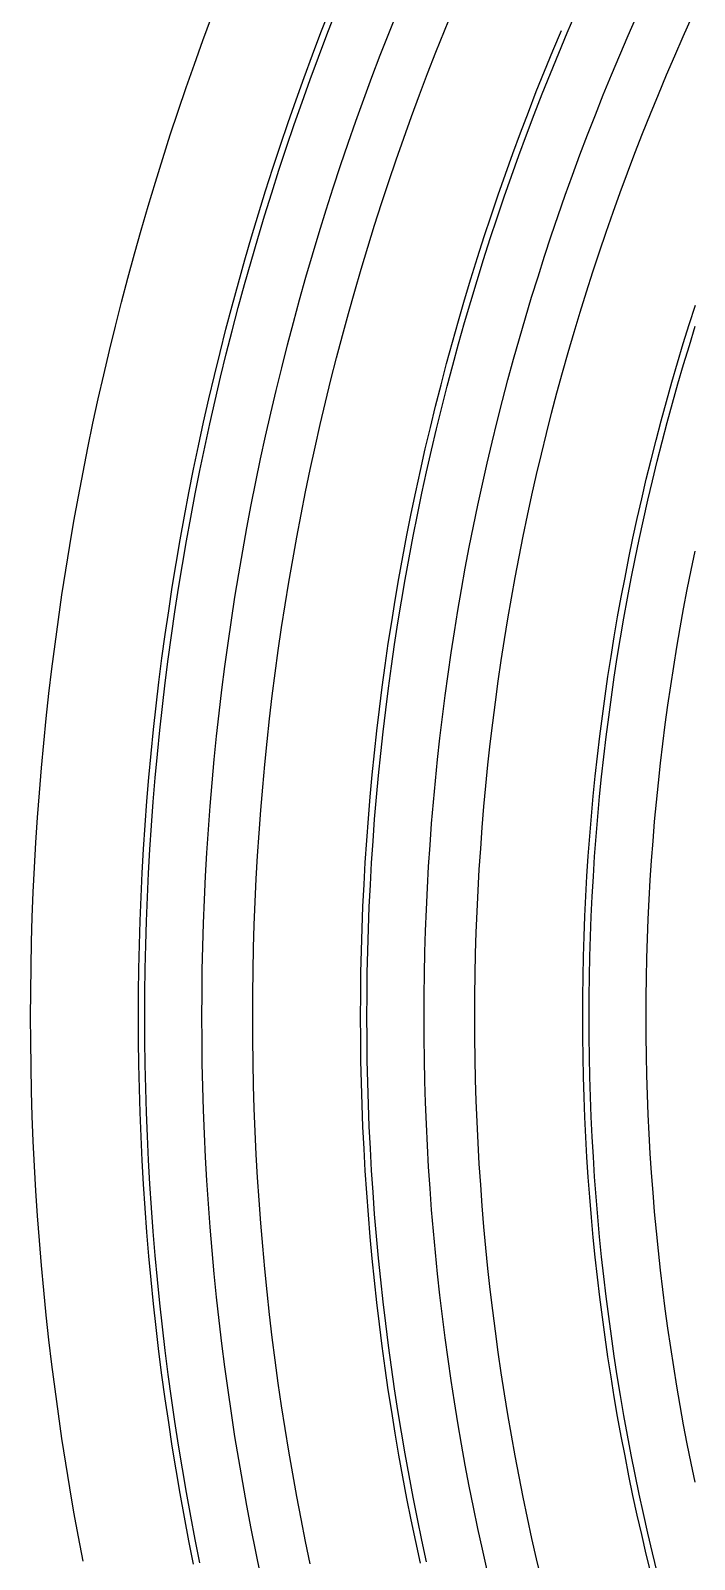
# Model space of a CAD drawing. Header units: metres. Extents: x 10 to 1210, y 10 to 2773.
# Drawn here: x 10 to 114.6, y 1296.4 to 1537.5 of the extents above; entities that cross this region are included whole.
import ezdxf

# ---------------------------------------------------------------- set-up
doc = ezdxf.new("R2010")
doc.units = ezdxf.units.M
for name, color, linetype in [('ACIKLIK', 5, 'Continuous'), ('CAM_SABLON', 4, 'Continuous'), ('DIS_KENAR_V91_Z3', 1, 'Continuous'), ('LAMBA_T4_Z4', 3, 'Continuous')]:
    doc.layers.add(name, color=color, linetype=linetype)

msp = doc.modelspace()

# ---------------------------------------------------------------- linework, layer by layer
at = {"layer": 'ACIKLIK'}
for points in [[(46.24, 1294.05), (45.49, 1297.67), (44.77, 1301.29), (44.08, 1304.91), (43.43, 1308.55), (42.8, 1312.18), (42.21, 1315.83), (41.65, 1319.48), (41.12, 1323.13), (40.62, 1326.79), (40.15, 1330.45), (39.72, 1334.12), (39.32, 1337.78), (38.95, 1341.46), (38.61, 1345.13), (38.3, 1348.81), (38.03, 1352.49), (37.79, 1356.18), (37.58, 1359.86), (37.4, 1363.55), (37.26, 1367.24), (37.15, 1370.93), (37.06, 1374.62), (37.02, 1378.31), (37, 1382), (37.02, 1385.69), (37.06, 1389.38), (37.15, 1393.07), (37.26, 1396.76), (37.4, 1400.45), (37.58, 1404.14), (37.79, 1407.82), (38.03, 1411.51), (38.3, 1415.19), (38.61, 1418.87), (38.95, 1422.54), (39.32, 1426.22), (39.72, 1429.88), (40.15, 1433.55), (40.62, 1437.21), (41.12, 1440.87), (41.65, 1444.52), (42.21, 1448.17), (42.8, 1451.82), (43.43, 1455.45), (44.08, 1459.09), (44.77, 1462.71), (45.49, 1466.33), (46.24, 1469.95), (47.03, 1473.55), (47.84, 1477.15), (48.69, 1480.75), (49.57, 1484.33), (50.47, 1487.91), (51.41, 1491.48), (52.38, 1495.04), (53.39, 1498.59), (54.42, 1502.14), (55.48, 1505.67), (56.58, 1509.2), (57.7, 1512.71), (58.86, 1516.22), (60.05, 1519.72), (61.26, 1523.2), (62.51, 1526.67), (63.79, 1530.14), (65.1, 1533.59), (66.43, 1537.03), (67.8, 1540.46)], [(81.94, 1294.72), (81.2, 1298.02), (80.48, 1301.33), (79.79, 1304.65), (79.13, 1307.97), (78.5, 1311.29), (77.89, 1314.62), (77.32, 1317.96), (76.78, 1321.3), (76.26, 1324.65), (75.78, 1328), (75.32, 1331.36), (74.89, 1334.71), (74.49, 1338.08), (74.13, 1341.44), (73.79, 1344.81), (73.48, 1348.18), (73.2, 1351.56), (72.95, 1354.93), (72.72, 1358.31), (72.53, 1361.69), (72.37, 1365.08), (72.24, 1368.46), (72.13, 1371.84), (72.06, 1375.23), (72.02, 1378.61), (72, 1382), (72.02, 1385.39), (72.06, 1388.77), (72.13, 1392.16), (72.24, 1395.54), (72.37, 1398.92), (72.53, 1402.31), (72.72, 1405.69), (72.95, 1409.07), (73.2, 1412.44), (73.48, 1415.82), (73.79, 1419.19), (74.13, 1422.56), (74.49, 1425.92), (74.89, 1429.29), (75.32, 1432.64), (75.78, 1436), (76.26, 1439.35), (76.78, 1442.7), (77.32, 1446.04), (77.89, 1449.38), (78.5, 1452.71), (79.13, 1456.03), (79.79, 1459.35), (80.48, 1462.67), (81.2, 1465.98), (81.94, 1469.28), (82.72, 1472.58), (83.53, 1475.87), (84.36, 1479.15), (85.22, 1482.42), (86.11, 1485.69), (87.03, 1488.95), (87.98, 1492.2), (88.95, 1495.44), (89.96, 1498.67), (90.99, 1501.9), (92.05, 1505.11), (93.14, 1508.32), (94.26, 1511.52), (95.4, 1514.7), (96.57, 1517.88), (97.77, 1521.05), (99, 1524.2), (100.25, 1527.35), (101.53, 1530.48), (102.84, 1533.6), (104.18, 1536.71), (105.54, 1539.81)], [(114.71, 1308.61), (114.09, 1311.62), (113.49, 1314.64), (112.91, 1317.67), (112.36, 1320.7), (111.84, 1323.74), (111.35, 1326.78), (110.88, 1329.82), (110.44, 1332.87), (110.02, 1335.92), (109.63, 1338.98), (109.27, 1342.04), (108.93, 1345.1), (108.63, 1348.17), (108.34, 1351.23), (108.09, 1354.3), (107.86, 1357.38), (107.66, 1360.45), (107.48, 1363.53), (107.34, 1366.6), (107.22, 1369.68), (107.12, 1372.76), (107.05, 1375.84), (107.01, 1378.92), (107, 1382), (107.01, 1385.08), (107.05, 1388.16), (107.12, 1391.24), (107.22, 1394.32), (107.34, 1397.4), (107.48, 1400.47), (107.66, 1403.55), (107.86, 1406.62), (108.09, 1409.7), (108.34, 1412.77), (108.63, 1415.83), (108.93, 1418.9), (109.27, 1421.96), (109.63, 1425.02), (110.02, 1428.08), (110.44, 1431.13), (110.88, 1434.18), (111.35, 1437.22), (111.84, 1440.26), (112.36, 1443.3), (112.91, 1446.33), (113.49, 1449.36), (114.09, 1452.38), (114.71, 1455.39)]]:
    msp.add_lwpolyline(points, dxfattribs=at)
at = {"layer": 'CAM_SABLON'}
for points in [[(36.67, 1295.87), (35.94, 1299.57), (35.23, 1303.27), (34.56, 1306.98), (33.92, 1310.7), (33.32, 1314.42), (32.75, 1318.15), (32.2, 1321.88), (31.7, 1325.61), (31.22, 1329.35), (30.78, 1333.1), (30.37, 1336.84), (29.99, 1340.59), (29.64, 1344.35), (29.33, 1348.11), (29.05, 1351.87), (28.81, 1355.63), (28.59, 1359.39), (28.41, 1363.16), (28.26, 1366.92), (28.15, 1370.69), (28.07, 1374.46), (28.02, 1378.23), (28, 1382), (28.02, 1385.77), (28.07, 1389.54), (28.15, 1393.31), (28.26, 1397.08), (28.41, 1400.84), (28.59, 1404.61), (28.81, 1408.37), (29.05, 1412.13), (29.33, 1415.89), (29.64, 1419.65), (29.99, 1423.41), (30.37, 1427.16), (30.78, 1430.9), (31.22, 1434.65), (31.7, 1438.39), (32.2, 1442.12), (32.75, 1445.85), (33.32, 1449.58), (33.92, 1453.3), (34.56, 1457.02), (35.23, 1460.73), (35.94, 1464.43), (36.67, 1468.13), (37.44, 1471.82), (38.24, 1475.5), (39.07, 1479.18), (39.94, 1482.85), (40.83, 1486.51), (41.76, 1490.16), (42.72, 1493.81), (43.71, 1497.45), (44.74, 1501.08), (45.79, 1504.69), (46.88, 1508.3), (47.99, 1511.9), (49.14, 1515.5), (50.32, 1519.08), (51.54, 1522.65), (52.78, 1526.2), (54.05, 1529.75), (55.36, 1533.29), (56.69, 1536.81), (58.06, 1540.33)], [(72.41, 1296.07), (71.68, 1299.46), (70.97, 1302.85), (70.29, 1306.25), (69.65, 1309.65), (69.03, 1313.06), (68.44, 1316.48), (67.89, 1319.9), (67.36, 1323.32), (66.86, 1326.75), (66.4, 1330.18), (65.96, 1333.62), (65.55, 1337.06), (65.17, 1340.5), (64.83, 1343.95), (64.51, 1347.4), (64.22, 1350.85), (63.97, 1354.31), (63.74, 1357.76), (63.54, 1361.22), (63.38, 1364.68), (63.24, 1368.14), (63.14, 1371.61), (63.06, 1375.07), (63.02, 1378.54), (63, 1382), (63.02, 1385.46), (63.06, 1388.93), (63.14, 1392.39), (63.24, 1395.86), (63.38, 1399.32), (63.54, 1402.78), (63.74, 1406.24), (63.97, 1409.69), (64.22, 1413.15), (64.51, 1416.6), (64.83, 1420.05), (65.17, 1423.5), (65.55, 1426.94), (65.96, 1430.38), (66.4, 1433.82), (66.86, 1437.25), (67.36, 1440.68), (67.89, 1444.1), (68.44, 1447.52), (69.03, 1450.94), (69.65, 1454.35), (70.29, 1457.75), (70.97, 1461.15), (71.68, 1464.54), (72.41, 1467.93), (73.18, 1471.31), (73.97, 1474.68), (74.79, 1478.04), (75.65, 1481.4), (76.53, 1484.75), (77.44, 1488.09), (78.38, 1491.43), (79.35, 1494.75), (80.35, 1498.07), (81.37, 1501.38), (82.43, 1504.68), (83.52, 1507.97), (84.63, 1511.25), (85.77, 1514.52), (86.94, 1517.78), (88.14, 1521.03), (89.37, 1524.27), (90.62, 1527.5), (91.91, 1530.72), (93.22, 1533.93), (94.56, 1537.12), (95.93, 1540.3)], [(108.75, 1294.42), (108, 1297.49), (107.28, 1300.57), (106.58, 1303.65), (105.91, 1306.74), (105.27, 1309.83), (104.65, 1312.93), (104.06, 1316.03), (103.5, 1319.14), (102.96, 1322.25), (102.46, 1325.37), (101.98, 1328.49), (101.52, 1331.62), (101.1, 1334.75), (100.7, 1337.88), (100.33, 1341.02), (99.98, 1344.16), (99.67, 1347.3), (99.38, 1350.45), (99.12, 1353.6), (98.88, 1356.75), (98.68, 1359.9), (98.5, 1363.05), (98.34, 1366.21), (98.22, 1369.37), (98.12, 1372.52), (98.06, 1375.68), (98.01, 1378.84), (98, 1382), (98.01, 1385.16), (98.06, 1388.32), (98.12, 1391.48), (98.22, 1394.63), (98.34, 1397.79), (98.5, 1400.95), (98.68, 1404.1), (98.88, 1407.25), (99.12, 1410.4), (99.38, 1413.55), (99.67, 1416.7), (99.98, 1419.84), (100.33, 1422.98), (100.7, 1426.12), (101.1, 1429.25), (101.52, 1432.38), (101.98, 1435.51), (102.46, 1438.63), (102.96, 1441.75), (103.5, 1444.86), (104.06, 1447.97), (104.65, 1451.07), (105.27, 1454.17), (105.91, 1457.26), (106.58, 1460.35), (107.28, 1463.43), (108, 1466.51), (108.75, 1469.58), (109.53, 1472.64), (110.34, 1475.69), (111.17, 1478.74), (112.02, 1481.78), (112.91, 1484.81), (113.82, 1487.84), (114.75, 1490.86)]]:
    msp.add_lwpolyline(points, dxfattribs=at)
at = {"layer": 'DIS_KENAR_V91_Z3'}
for points in [[(54.07, 1295.72), (53.33, 1299.26), (52.62, 1302.81), (51.95, 1306.37), (51.3, 1309.94), (50.69, 1313.51), (50.11, 1317.08), (49.56, 1320.66), (49.04, 1324.24), (48.55, 1327.83), (48.09, 1331.42), (47.67, 1335.02), (47.27, 1338.62), (46.91, 1342.22), (46.58, 1345.83), (46.28, 1349.44), (46.01, 1353.05), (45.77, 1356.66), (45.57, 1360.28), (45.39, 1363.9), (45.25, 1367.52), (45.14, 1371.14), (45.06, 1374.76), (45.02, 1378.38), (45, 1382), (45.02, 1385.62), (45.06, 1389.24), (45.14, 1392.86), (45.25, 1396.48), (45.39, 1400.1), (45.57, 1403.72), (45.77, 1407.34), (46.01, 1410.95), (46.28, 1414.56), (46.58, 1418.17), (46.91, 1421.78), (47.27, 1425.38), (47.67, 1428.98), (48.09, 1432.58), (48.55, 1436.17), (49.04, 1439.76), (49.56, 1443.34), (50.11, 1446.92), (50.69, 1450.49), (51.3, 1454.06), (51.95, 1457.63), (52.62, 1461.19), (53.33, 1464.74), (54.07, 1468.28), (54.84, 1471.82), (55.64, 1475.35), (56.47, 1478.88), (57.33, 1482.4), (58.22, 1485.91), (59.14, 1489.41), (60.09, 1492.9), (61.08, 1496.39), (62.09, 1499.87), (63.13, 1503.33), (64.21, 1506.79), (65.31, 1510.24), (66.45, 1513.68), (67.61, 1517.11), (68.8, 1520.53), (70.03, 1523.94), (71.28, 1527.34), (72.56, 1530.72), (73.88, 1534.1), (75.22, 1537.46), (76.59, 1540.81)], [(18.27, 1296.14), (17.54, 1299.99), (16.84, 1303.86), (16.17, 1307.73), (15.54, 1311.6), (14.94, 1315.49), (14.38, 1319.37), (13.85, 1323.26), (13.35, 1327.16), (12.89, 1331.06), (12.47, 1334.96), (12.07, 1338.87), (11.71, 1342.78), (11.39, 1346.69), (11.1, 1350.61), (10.84, 1354.53), (10.62, 1358.45), (10.43, 1362.37), (10.27, 1366.3), (10.15, 1370.22), (10.07, 1374.15), (10.02, 1378.07), (10, 1382), (10.02, 1385.93), (10.07, 1389.85), (10.15, 1393.78), (10.27, 1397.7), (10.43, 1401.63), (10.62, 1405.55), (10.84, 1409.47), (11.1, 1413.39), (11.39, 1417.31), (11.71, 1421.22), (12.07, 1425.13), (12.47, 1429.04), (12.89, 1432.94), (13.35, 1436.84), (13.85, 1440.74), (14.38, 1444.63), (14.94, 1448.51), (15.54, 1452.4), (16.17, 1456.27), (16.84, 1460.14), (17.54, 1464.01), (18.27, 1467.86), (19.03, 1471.72), (19.83, 1475.56), (20.67, 1479.4), (21.53, 1483.23), (22.43, 1487.05), (23.37, 1490.86), (24.33, 1494.67), (25.33, 1498.47), (26.37, 1502.26), (27.43, 1506.04), (28.53, 1509.81), (29.66, 1513.57), (30.83, 1517.32), (32.02, 1521.06), (33.25, 1524.79), (34.52, 1528.51), (35.81, 1532.21), (37.14, 1535.91), (38.5, 1539.59)], [(90.5, 1293.29), (89.74, 1296.52), (89.01, 1299.75), (88.3, 1302.99), (87.63, 1306.24), (86.98, 1309.49), (86.36, 1312.75), (85.77, 1316.01), (85.21, 1319.28), (84.68, 1322.55), (84.17, 1325.83), (83.7, 1329.11), (83.25, 1332.4), (82.83, 1335.69), (82.44, 1338.98), (82.08, 1342.28), (81.75, 1345.58), (81.45, 1348.88), (81.17, 1352.19), (80.93, 1355.49), (80.71, 1358.8), (80.52, 1362.11), (80.36, 1365.42), (80.23, 1368.74), (80.13, 1372.05), (80.06, 1375.37), (80.01, 1378.68), (80, 1382), (80.01, 1385.32), (80.06, 1388.63), (80.13, 1391.95), (80.23, 1395.26), (80.36, 1398.58), (80.52, 1401.89), (80.71, 1405.2), (80.93, 1408.51), (81.17, 1411.81), (81.45, 1415.12), (81.75, 1418.42), (82.08, 1421.72), (82.44, 1425.02), (82.83, 1428.31), (83.25, 1431.6), (83.7, 1434.89), (84.17, 1438.17), (84.68, 1441.45), (85.21, 1444.72), (85.77, 1447.99), (86.36, 1451.25), (86.98, 1454.51), (87.63, 1457.76), (88.3, 1461.01), (89.01, 1464.25), (89.74, 1467.48), (90.5, 1470.71), (91.29, 1473.93), (92.1, 1477.14), (92.95, 1480.35), (93.82, 1483.55), (94.72, 1486.74), (95.65, 1489.93), (96.6, 1493.1), (97.59, 1496.27), (98.6, 1499.43), (99.64, 1502.58), (100.7, 1505.72), (101.8, 1508.85), (102.92, 1511.97), (104.06, 1515.08), (105.24, 1518.18), (106.44, 1521.27), (107.67, 1524.35), (108.93, 1527.42), (110.21, 1530.48), (111.52, 1533.52), (112.85, 1536.56), (114.21, 1539.58)]]:
    msp.add_lwpolyline(points, dxfattribs=at)
at = {"layer": 'LAMBA_T4_Z4'}
for points in [[(35.69, 1295.67), (34.96, 1299.38), (34.25, 1303.09), (33.58, 1306.81), (32.94, 1310.53), (32.33, 1314.26), (31.76, 1318), (31.21, 1321.74), (30.7, 1325.48), (30.23, 1329.23), (29.78, 1332.98), (29.37, 1336.74), (28.99, 1340.5), (28.65, 1344.26), (28.33, 1348.03), (28.05, 1351.8), (27.81, 1355.57), (27.59, 1359.34), (27.41, 1363.11), (27.26, 1366.89), (27.15, 1370.67), (27.07, 1374.44), (27.02, 1378.22), (27, 1382), (27.02, 1385.78), (27.07, 1389.56), (27.15, 1393.33), (27.26, 1397.11), (27.41, 1400.89), (27.59, 1404.66), (27.81, 1408.43), (28.05, 1412.2), (28.33, 1415.97), (28.65, 1419.74), (28.99, 1423.5), (29.37, 1427.26), (29.78, 1431.02), (30.23, 1434.77), (30.7, 1438.52), (31.21, 1442.26), (31.76, 1446), (32.33, 1449.74), (32.94, 1453.47), (33.58, 1457.19), (34.25, 1460.91), (34.96, 1464.62), (35.69, 1468.33), (36.46, 1472.03), (37.26, 1475.72), (38.1, 1479.4), (38.96, 1483.08), (39.86, 1486.75), (40.79, 1490.41), (41.75, 1494.07), (42.75, 1497.71), (43.77, 1501.35), (44.83, 1504.98), (45.92, 1508.6), (47.04, 1512.21), (48.19, 1515.8), (49.38, 1519.39), (50.59, 1522.97), (51.84, 1526.54), (53.11, 1530.09), (54.42, 1533.64), (55.76, 1537.17), (57.13, 1540.69)], [(71.43, 1295.86), (70.7, 1299.25), (69.99, 1302.65), (69.31, 1306.06), (68.66, 1309.47), (68.05, 1312.89), (67.46, 1316.31), (66.9, 1319.74), (66.37, 1323.17), (65.87, 1326.61), (65.41, 1330.05), (64.97, 1333.5), (64.56, 1336.95), (64.18, 1340.4), (63.83, 1343.85), (63.51, 1347.31), (63.23, 1350.77), (62.97, 1354.24), (62.74, 1357.7), (62.55, 1361.17), (62.38, 1364.64), (62.24, 1368.11), (62.14, 1371.58), (62.06, 1375.05), (62.02, 1378.53), (62, 1382), (62.02, 1385.47), (62.06, 1388.95), (62.14, 1392.42), (62.24, 1395.89), (62.38, 1399.36), (62.55, 1402.83), (62.74, 1406.3), (62.97, 1409.76), (63.23, 1413.23), (63.51, 1416.69), (63.83, 1420.15), (64.18, 1423.6), (64.56, 1427.05), (64.97, 1430.5), (65.41, 1433.95), (65.87, 1437.39), (66.37, 1440.83), (66.9, 1444.26), (67.46, 1447.69), (68.05, 1451.11), (68.66, 1454.53), (69.31, 1457.94), (69.99, 1461.35), (70.7, 1464.75), (71.43, 1468.14), (72.2, 1471.53), (73, 1474.91), (73.82, 1478.28), (74.68, 1481.65), (75.56, 1485.01), (76.48, 1488.36), (77.42, 1491.7), (78.39, 1495.04), (79.39, 1498.36), (80.42, 1501.68), (81.48, 1504.99), (82.57, 1508.29), (83.68, 1511.58), (84.83, 1514.86), (86, 1518.12), (87.2, 1521.38), (88.44, 1524.63), (89.69, 1527.87), (90.98, 1531.09), (92.3, 1534.31), (93.64, 1537.51)], [(107.78, 1294.18), (107.03, 1297.26), (106.3, 1300.34), (105.6, 1303.43), (104.93, 1306.53), (104.29, 1309.63), (103.67, 1312.74), (103.08, 1315.85), (102.51, 1318.97), (101.98, 1322.09), (101.47, 1325.21), (100.99, 1328.35), (100.53, 1331.48), (100.11, 1334.62), (99.71, 1337.76), (99.33, 1340.91), (98.99, 1344.06), (98.67, 1347.21), (98.38, 1350.36), (98.12, 1353.52), (97.88, 1356.68), (97.68, 1359.84), (97.5, 1363), (97.35, 1366.17), (97.22, 1369.33), (97.12, 1372.5), (97.06, 1375.66), (97.01, 1378.83), (97, 1382), (97.01, 1385.17), (97.06, 1388.34), (97.12, 1391.5), (97.22, 1394.67), (97.35, 1397.83), (97.5, 1401), (97.68, 1404.16), (97.88, 1407.32), (98.12, 1410.48), (98.38, 1413.64), (98.67, 1416.79), (98.99, 1419.94), (99.33, 1423.09), (99.71, 1426.24), (100.11, 1429.38), (100.53, 1432.52), (100.99, 1435.65), (101.47, 1438.79), (101.98, 1441.91), (102.51, 1445.03), (103.08, 1448.15), (103.67, 1451.26), (104.29, 1454.37), (104.93, 1457.47), (105.6, 1460.57), (106.3, 1463.66), (107.03, 1466.74), (107.78, 1469.82), (108.56, 1472.89), (109.37, 1475.95), (110.2, 1479.01), (111.06, 1482.06), (111.95, 1485.1), (112.86, 1488.13), (113.8, 1491.16), (114.77, 1494.17)]]:
    msp.add_lwpolyline(points, dxfattribs=at)

doc.saveas('drawing.dxf')
